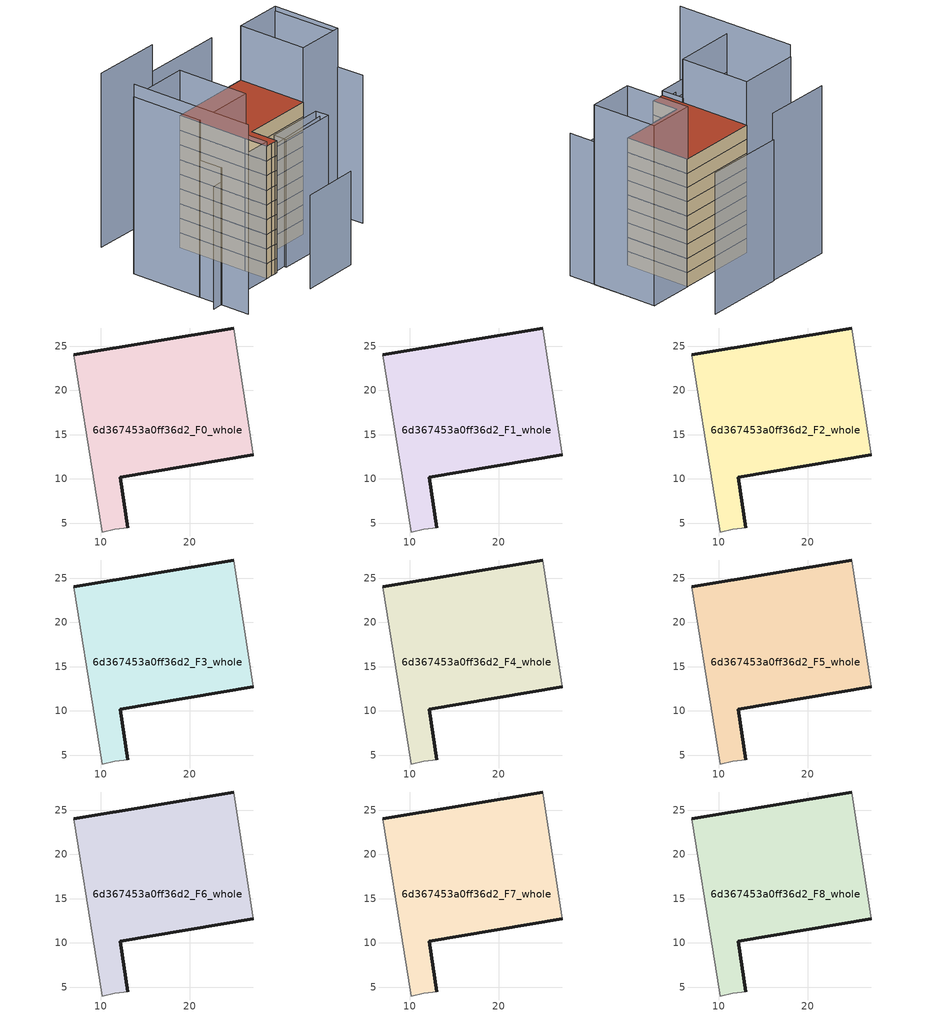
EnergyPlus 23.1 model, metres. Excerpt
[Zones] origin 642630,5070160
6d367453a0ff36d2_F0_whole
 floor ground (EU_floor_Construction): 24.97,27.03 27.17,12.72 12.16,10.22 13.05,4.52 12.55,4.42 11.55,4.32 10.15,4.02 9.35,8.92 6.96,24.03 z0
 wall outside (EU_wall_Construction): 24.97,27.03 6.96,24.03 / 13.05,4.52 12.16,10.22 27.17,12.72 z0:3
 wall adiabatic (EU_wall_Construction): 27.17,12.72 24.97,27.03 / 6.96,24.03 9.35,8.92 10.15,4.02 11.55,4.32 12.55,4.42 13.05,4.52 z0:3
6d367453a0ff36d2_F1_whole
 floor to 6d367453a0ff36d2_F0_whole (EU_floor_Construction): 24.97,27.03 27.17,12.72 12.16,10.22 13.05,4.52 12.55,4.42 11.55,4.32 10.15,4.02 9.35,8.92 6.96,24.03 z3
 wall outside (EU_wall_Construction): 24.97,27.03 6.96,24.03 / 13.05,4.52 12.16,10.22 27.17,12.72 z3:6
 wall adiabatic (EU_wall_Construction): 27.17,12.72 24.97,27.03 / 6.96,24.03 9.35,8.92 10.15,4.02 11.55,4.32 12.55,4.42 13.05,4.52 z3:6
6d367453a0ff36d2_F2_whole
 floor to 6d367453a0ff36d2_F1_whole (EU_floor_Construction): 24.97,27.03 27.17,12.72 12.16,10.22 13.05,4.52 12.55,4.42 11.55,4.32 10.15,4.02 9.35,8.92 6.96,24.03 z6
 wall outside (EU_wall_Construction): 24.97,27.03 6.96,24.03 / 13.05,4.52 12.16,10.22 27.17,12.72 z6:9
 wall adiabatic (EU_wall_Construction): 27.17,12.72 24.97,27.03 / 6.96,24.03 9.35,8.92 10.15,4.02 11.55,4.32 12.55,4.42 13.05,4.52 z6:9
6d367453a0ff36d2_F3_whole
 floor to 6d367453a0ff36d2_F2_whole (EU_floor_Construction): 24.97,27.03 27.17,12.72 12.16,10.22 13.05,4.52 12.55,4.42 11.55,4.32 10.15,4.02 9.35,8.92 6.96,24.03 z9
 wall outside (EU_wall_Construction): 24.97,27.03 6.96,24.03 / 13.05,4.52 12.16,10.22 27.17,12.72 z9:12
 wall adiabatic (EU_wall_Construction): 27.17,12.72 24.97,27.03 / 6.96,24.03 9.35,8.92 10.15,4.02 11.55,4.32 12.55,4.42 13.05,4.52 z9:12
6d367453a0ff36d2_F4_whole
 floor to 6d367453a0ff36d2_F3_whole (EU_floor_Construction): 24.97,27.03 27.17,12.72 12.16,10.22 13.05,4.52 12.55,4.42 11.55,4.32 10.15,4.02 9.35,8.92 6.96,24.03 z12
 wall outside (EU_wall_Construction): 24.97,27.03 6.96,24.03 / 13.05,4.52 12.16,10.22 27.17,12.72 z12:15
 wall adiabatic (EU_wall_Construction): 27.17,12.72 24.97,27.03 / 6.96,24.03 9.35,8.92 10.15,4.02 11.55,4.32 12.55,4.42 13.05,4.52 z12:15
6d367453a0ff36d2_F5_whole
 floor to 6d367453a0ff36d2_F4_whole (EU_floor_Construction): 24.97,27.03 27.17,12.72 12.16,10.22 13.05,4.52 12.55,4.42 11.55,4.32 10.15,4.02 9.35,8.92 6.96,24.03 z15
 wall outside (EU_wall_Construction): 24.97,27.03 6.96,24.03 / 13.05,4.52 12.16,10.22 27.17,12.72 z15:18
 wall adiabatic (EU_wall_Construction): 27.17,12.72 24.97,27.03 / 6.96,24.03 9.35,8.92 10.15,4.02 11.55,4.32 12.55,4.42 13.05,4.52 z15:18
6d367453a0ff36d2_F6_whole
 floor to 6d367453a0ff36d2_F5_whole (EU_floor_Construction): 24.97,27.03 27.17,12.72 12.16,10.22 13.05,4.52 12.55,4.42 11.55,4.32 10.15,4.02 9.35,8.92 6.96,24.03 z18
 wall outside (EU_wall_Construction): 24.97,27.03 6.96,24.03 / 13.05,4.52 12.16,10.22 27.17,12.72 z18:21
 wall adiabatic (EU_wall_Construction): 27.17,12.72 24.97,27.03 / 6.96,24.03 9.35,8.92 10.15,4.02 11.55,4.32 12.55,4.42 13.05,4.52 z18:21
6d367453a0ff36d2_F7_whole
 floor to 6d367453a0ff36d2_F6_whole (EU_floor_Construction): 24.97,27.03 27.17,12.72 12.16,10.22 13.05,4.52 12.55,4.42 11.55,4.32 10.15,4.02 9.35,8.92 6.96,24.03 z21
 wall outside (EU_wall_Construction): 24.97,27.03 6.96,24.03 / 13.05,4.52 12.16,10.22 27.17,12.72 z21:24
 wall adiabatic (EU_wall_Construction): 27.17,12.72 24.97,27.03 / 6.96,24.03 9.35,8.92 10.15,4.02 11.55,4.32 12.55,4.42 13.05,4.52 z21:24
6d367453a0ff36d2_F8_whole
 floor to 6d367453a0ff36d2_F7_whole (EU_floor_Construction): 24.97,27.03 27.17,12.72 12.16,10.22 13.05,4.52 12.55,4.42 11.55,4.32 10.15,4.02 9.35,8.92 6.96,24.03 z24
 wall outside (EU_wall_Construction): 24.97,27.03 6.96,24.03 / 13.05,4.52 12.16,10.22 27.17,12.72 z24:27
 wall adiabatic (EU_wall_Construction): 27.17,12.72 24.97,27.03 / 6.96,24.03 9.35,8.92 10.15,4.02 11.55,4.32 12.55,4.42 13.05,4.52 z24:27
 roof outside (EU_roof_Construction): 27.17,12.72 24.97,27.03 6.96,24.03 9.35,8.92 10.15,4.02 11.55,4.32 12.55,4.42 13.05,4.52 12.16,10.22 z27
shading: -5.42,1.41 6.1,3.87 z0:25.1; 6.15,3.42 26.75,7.83 / 15.4,7.78 27.67,9.82 / 27.67,9.82 28.13,7.01 / 28.13,7.01 15.86,4.97 / 15.86,4.97 15.4,7.78 z0:26.1; 13.15,-4.39 25.17,-2.25 z0:19.1; 10.16,4.02 -3.16,1.82 / -3.16,1.82 -3.97,6.72 / -3.97,6.72 9.35,8.92 / 9.35,8.92 10.16,4.02 z0:28; -6.36,21.84 -2.06,-4.18 z0:38.7; 38.15,8.65 37.15,14.32 z0:30.2; 6.96,24.03 9.37,8.84 / 9.37,8.84 -3.96,6.72 / -3.96,6.72 -6.37,21.92 / -6.37,21.92 6.96,24.03 z0:36.2; 24.86,27.01 34.88,28.63 / 34.88,28.63 37.19,14.34 / 37.19,14.34 27.17,12.72 / 27.17,12.72 24.86,27.01 z0:38.1; 37.17,14.42 34.79,28.64 z0:37.2; 28.8,38.99 11.26,36.24 z0:29.9; 11.29,36.06 -3.37,33.84 z0:35.5
[Building]
EU S2 Campaign: North Axis=0; Terrain=City; Solar Distribution=FullExterior
[Site:Location]
Lyon-Bron: Latitude=45.75; Longitude=5; Time Zone=1; Elevation=198
[SizingPeriod:WeatherFileDays]
AnnualSizingPeriod: Begin Month=1; Begin Day of Month=1; End Month=12; End Day of Month=31; Day of Week for Start Day=Monday; Use Weather File Daylight Saving Period=No; Use Weather File Rain and Snow Indicators=No
[MATERIAL]
EU_InternalMass_Material: Roughness=MediumRough; Thickness=0.1; Conductivity=1; Density=1800; Specific Heat=900; Thermal Absorptance=0.9; Solar Absorptance=0.7; Visible Absorptance=0.7
[MATERIAL:NOMASS] Roughness=MediumRough; Thermal Absorptance=0.9; Solar Absorptance=0.7; Visible Absorptance=0.7
Name | Thermal Resistance
EU_wall_NoMass | 0.776494
EU_roof_NoMass | 0.486893
EU_floor_NoMass | 0.421597
[CONSTRUCTION]
EU_wall_Construction: EU_wall_NoMass
EU_roof_Construction: EU_roof_NoMass
EU_floor_Construction: EU_floor_NoMass
EU_InternalMass_Construction: EU_InternalMass_Material
[ZONE] Type=1; Multiplier=1; Ceiling Height=autocalculate; Floor Area=autocalculate; Part of Total Floor Area=Yes
Name | Volume
6d367453a0ff36d2_F0_whole | 842.758
6d367453a0ff36d2_F1_whole; 6d367453a0ff36d2_F2_whole; 6d367453a0ff36d2_F3_whole; 6d367453a0ff36d2_F4_whole; 6d367453a0ff36d2_F5_whole; 6d367453a0ff36d2_F6_whole; 6d367453a0ff36d2_F7_whole; 6d367453a0ff36d2_F8_whole | 842.76
[INTERNALMASS] Construction=EU_InternalMass_Construction; Surface Area=280.919
Name | Zone or ZoneList
6d367453a0ff36d2_F0_whole_EU_InternalMass | 6d367453a0ff36d2_F0_whole
6d367453a0ff36d2_F1_whole_EU_InternalMass | 6d367453a0ff36d2_F1_whole
6d367453a0ff36d2_F2_whole_EU_InternalMass | 6d367453a0ff36d2_F2_whole
6d367453a0ff36d2_F3_whole_EU_InternalMass | 6d367453a0ff36d2_F3_whole
6d367453a0ff36d2_F4_whole_EU_InternalMass | 6d367453a0ff36d2_F4_whole
6d367453a0ff36d2_F5_whole_EU_InternalMass | 6d367453a0ff36d2_F5_whole
6d367453a0ff36d2_F6_whole_EU_InternalMass | 6d367453a0ff36d2_F6_whole
6d367453a0ff36d2_F7_whole_EU_InternalMass | 6d367453a0ff36d2_F7_whole
6d367453a0ff36d2_F8_whole_EU_InternalMass | 6d367453a0ff36d2_F8_whole
[OTHEREQUIPMENT] Fuel Type=Electricity; Design Level Calculation Method=Watts/Area; Power per Zone Floor Area=1; Fraction Latent=0; Fraction Radiant=0; Fraction Lost=0; Carbon Dioxide Generation Rate=0; EndUse Subcategory=EU_Step8_InternalGains
Name | Zone or ZoneList or Space or SpaceList | Schedule
EU_Step8_InternalGain_6d367453a0ff36d2_F0_whole_f000 | 6d367453a0ff36d2_F0_whole | EU_Step8_GainSchedule_6d367453a0ff36d2_F0_whole_f000
EU_Step8_InternalGain_6d367453a0ff36d2_F1_whole_f000 | 6d367453a0ff36d2_F1_whole | EU_Step8_GainSchedule_6d367453a0ff36d2_F1_whole_f000
EU_Step8_InternalGain_6d367453a0ff36d2_F2_whole_f000 | 6d367453a0ff36d2_F2_whole | EU_Step8_GainSchedule_6d367453a0ff36d2_F2_whole_f000
EU_Step8_InternalGain_6d367453a0ff36d2_F3_whole_f000 | 6d367453a0ff36d2_F3_whole | EU_Step8_GainSchedule_6d367453a0ff36d2_F3_whole_f000
EU_Step8_InternalGain_6d367453a0ff36d2_F4_whole_f000 | 6d367453a0ff36d2_F4_whole | EU_Step8_GainSchedule_6d367453a0ff36d2_F4_whole_f000
EU_Step8_InternalGain_6d367453a0ff36d2_F5_whole_f000 | 6d367453a0ff36d2_F5_whole | EU_Step8_GainSchedule_6d367453a0ff36d2_F5_whole_f000
EU_Step8_InternalGain_6d367453a0ff36d2_F6_whole_f000 | 6d367453a0ff36d2_F6_whole | EU_Step8_GainSchedule_6d367453a0ff36d2_F6_whole_f000
EU_Step8_InternalGain_6d367453a0ff36d2_F7_whole_f000 | 6d367453a0ff36d2_F7_whole | EU_Step8_GainSchedule_6d367453a0ff36d2_F7_whole_f000
EU_Step8_InternalGain_6d367453a0ff36d2_F8_whole_f000 | 6d367453a0ff36d2_F8_whole | EU_Step8_GainSchedule_6d367453a0ff36d2_F8_whole_f000
[ZONEVENTILATION:DESIGNFLOWRATE] Schedule=EU_AlwaysOn; Design Flow Rate Calculation Method=AirChanges/Hour; Air Changes per Hour=0.693814; Ventilation Type=Natural; Fan Pressure Rise=0; Fan Total Efficiency=1; Constant Term Coefficient=1; Temperature Term Coefficient=0; Velocity Term Coefficient=0; Velocity Squared Term Coefficient=0; Minimum Indoor Temperature=-100; Maximum Indoor Temperature=100; Delta Temperature=-100; Minimum Outdoor Temperature=-100; Maximum Outdoor Temperature=100; Maximum Wind Speed=40
Name | Zone or ZoneList or Space or SpaceList
EU_ConstantAir_6d367453a0ff36d2_F0_whole | 6d367453a0ff36d2_F0_whole
EU_ConstantAir_6d367453a0ff36d2_F1_whole | 6d367453a0ff36d2_F1_whole
EU_ConstantAir_6d367453a0ff36d2_F2_whole | 6d367453a0ff36d2_F2_whole
EU_ConstantAir_6d367453a0ff36d2_F3_whole | 6d367453a0ff36d2_F3_whole
EU_ConstantAir_6d367453a0ff36d2_F4_whole | 6d367453a0ff36d2_F4_whole
EU_ConstantAir_6d367453a0ff36d2_F5_whole | 6d367453a0ff36d2_F5_whole
EU_ConstantAir_6d367453a0ff36d2_F6_whole | 6d367453a0ff36d2_F6_whole
EU_ConstantAir_6d367453a0ff36d2_F7_whole | 6d367453a0ff36d2_F7_whole
EU_ConstantAir_6d367453a0ff36d2_F8_whole | 6d367453a0ff36d2_F8_whole
[HVACTEMPLATE:THERMOSTAT] Constant Heating Setpoint=20; Constant Cooling Setpoint=50
EU_HeatOnly_6d367453a0ff36d2_F0_whole; EU_HeatOnly_6d367453a0ff36d2_F1_whole; EU_HeatOnly_6d367453a0ff36d2_F2_whole; EU_HeatOnly_6d367453a0ff36d2_F3_whole; EU_HeatOnly_6d367453a0ff36d2_F4_whole; EU_HeatOnly_6d367453a0ff36d2_F5_whole; EU_HeatOnly_6d367453a0ff36d2_F6_whole; EU_HeatOnly_6d367453a0ff36d2_F7_whole; EU_HeatOnly_6d367453a0ff36d2_F8_whole
[HVACTEMPLATE:ZONE:IDEALLOADSAIRSYSTEM] System Availability Schedule=EU_AlwaysOn; Maximum Heating Supply Air Temperature=50; Minimum Cooling Supply Air Temperature=13; Maximum Heating Supply Air Humidity Ratio=0.0156; Minimum Cooling Supply Air Humidity Ratio=0.0077; Heating Limit=NoLimit; Cooling Limit=NoLimit; Heating Availability Schedule=EU_AlwaysOn; Cooling Availability Schedule=EU_CoolingOff; Dehumidification Control Type=ConstantSensibleHeatRatio; Cooling Sensible Heat Ratio=0.7; Dehumidification Setpoint=60; Humidification Control Type=None; Humidification Setpoint=30; Outdoor Air Method=None; Outdoor Air Flow Rate per Person=0.00944; Outdoor Air Flow Rate per Zone Floor Area=0; Outdoor Air Flow Rate per Zone=0; Demand Controlled Ventilation Type=None; Outdoor Air Economizer Type=NoEconomizer; Heat Recovery Type=None; Sensible Heat Recovery Effectiveness=0.7; Latent Heat Recovery Effectiveness=0.65
Name | Template Thermostat
6d367453a0ff36d2_F0_whole | EU_HeatOnly_6d367453a0ff36d2_F0_whole
6d367453a0ff36d2_F1_whole | EU_HeatOnly_6d367453a0ff36d2_F1_whole
6d367453a0ff36d2_F2_whole | EU_HeatOnly_6d367453a0ff36d2_F2_whole
6d367453a0ff36d2_F3_whole | EU_HeatOnly_6d367453a0ff36d2_F3_whole
6d367453a0ff36d2_F4_whole | EU_HeatOnly_6d367453a0ff36d2_F4_whole
6d367453a0ff36d2_F5_whole | EU_HeatOnly_6d367453a0ff36d2_F5_whole
6d367453a0ff36d2_F6_whole | EU_HeatOnly_6d367453a0ff36d2_F6_whole
6d367453a0ff36d2_F7_whole | EU_HeatOnly_6d367453a0ff36d2_F7_whole
6d367453a0ff36d2_F8_whole | EU_HeatOnly_6d367453a0ff36d2_F8_whole
[SIZING:ZONE] Zone Cooling Design Supply Air Temperature Input Method=SupplyAirTemperature; Zone Cooling Design Supply Air Temperature=13; Zone Heating Design Supply Air Temperature Input Method=SupplyAirTemperature; Zone Heating Design Supply Air Temperature=50; Zone Cooling Design Supply Air Humidity Ratio=0.008; Zone Heating Design Supply Air Humidity Ratio=0.008; Cooling Design Air Flow Method=DesignDay; Cooling Design Air Flow Rate=0; Cooling Minimum Air Flow per Zone Floor Area=0.000762; Cooling Minimum Air Flow=0; Cooling Minimum Air Flow Fraction=0.2; Heating Design Air Flow Method=DesignDay; Heating Design Air Flow Rate=0; Heating Maximum Air Flow per Zone Floor Area=0.002032; Heating Maximum Air Flow=0.141576; Heating Maximum Air Flow Fraction=0.3; Account for Dedicated Outdoor Air System=No; Dedicated Outdoor Air System Control Strategy=NeutralSupplyAir; Dedicated Outdoor Air Low Setpoint Temperature for Design=autosize; Dedicated Outdoor Air High Setpoint Temperature for Design=autosize; Zone Load Sizing Method=Sensible Load Only No Latent Load; Zone Latent Cooling Design Supply Air Humidity Ratio Input Method=HumidityRatioDifference; Zone Cooling Design Supply Air Humidity Ratio Difference=0.005; Zone Latent Heating Design Supply Air Humidity Ratio Input Method=HumidityRatioDifference; Zone Humidification Design Supply Air Humidity Ratio Difference=0.005
6d367453a0ff36d2_F0_whole; 6d367453a0ff36d2_F1_whole; 6d367453a0ff36d2_F2_whole; 6d367453a0ff36d2_F3_whole; 6d367453a0ff36d2_F4_whole; 6d367453a0ff36d2_F5_whole; 6d367453a0ff36d2_F6_whole; 6d367453a0ff36d2_F7_whole; 6d367453a0ff36d2_F8_whole
[SCHEDULE:CONSTANT]
Name | Hourly Value
EU_AlwaysOn | 1
EU_CoolingOff | 0
[SCHEDULE:FILE] Column Number=1; Rows to Skip at Top=0; Number of Hours of Data=8760; Column Separator=Comma; Interpolate to Timestep=No; Minutes per Item=60; Adjust Schedule for Daylight Savings=Yes
Name | File
EU_Step8_GainSchedule_6d367453a0ff36d2_F0_whole_f000 | ../../schedules/6d367453a0ff36d2/6d367453a0ff36d2_F0_whole_f000_gain.csv
EU_Step8_GainSchedule_6d367453a0ff36d2_F1_whole_f000 | ../../schedules/6d367453a0ff36d2/6d367453a0ff36d2_F1_whole_f000_gain.csv
EU_Step8_GainSchedule_6d367453a0ff36d2_F2_whole_f000 | ../../schedules/6d367453a0ff36d2/6d367453a0ff36d2_F2_whole_f000_gain.csv
EU_Step8_GainSchedule_6d367453a0ff36d2_F3_whole_f000 | ../../schedules/6d367453a0ff36d2/6d367453a0ff36d2_F3_whole_f000_gain.csv
EU_Step8_GainSchedule_6d367453a0ff36d2_F4_whole_f000 | ../../schedules/6d367453a0ff36d2/6d367453a0ff36d2_F4_whole_f000_gain.csv
EU_Step8_GainSchedule_6d367453a0ff36d2_F5_whole_f000 | ../../schedules/6d367453a0ff36d2/6d367453a0ff36d2_F5_whole_f000_gain.csv
EU_Step8_GainSchedule_6d367453a0ff36d2_F6_whole_f000 | ../../schedules/6d367453a0ff36d2/6d367453a0ff36d2_F6_whole_f000_gain.csv
EU_Step8_GainSchedule_6d367453a0ff36d2_F7_whole_f000 | ../../schedules/6d367453a0ff36d2/6d367453a0ff36d2_F7_whole_f000_gain.csv
EU_Step8_GainSchedule_6d367453a0ff36d2_F8_whole_f000 | ../../schedules/6d367453a0ff36d2/6d367453a0ff36d2_F8_whole_f000_gain.csv
